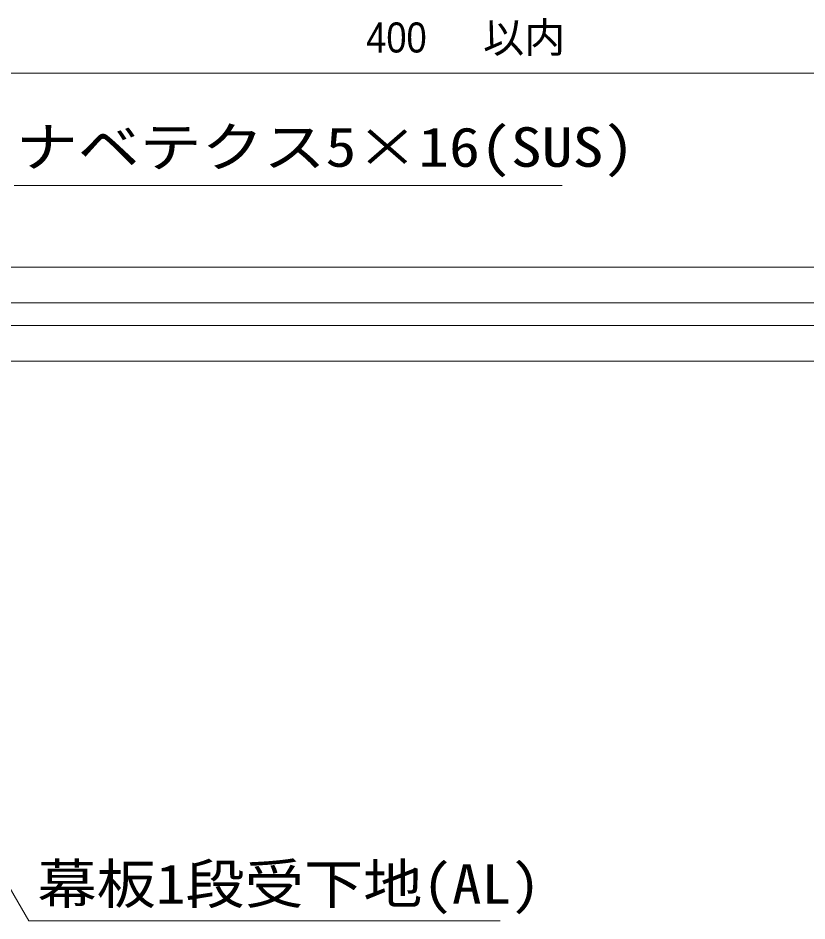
# Model space of a CAD drawing. Units: millimetres, scale not verified. Extents: x -450 to 450, y -136 to 136.
# Drawn here: x -372.87 to -330.98, y -17.19 to 30.76 of the extents above; entities that cross this region are included whole.
import ezdxf
from ezdxf.enums import TextEntityAlignment as Align

# ---------------------------------------------------------------- set-up
doc = ezdxf.new("R2010")
doc.units = ezdxf.units.MM
doc.header["$LTSCALE"] = 2
for name, color, linetype, lineweight in [('0-1_デッキ', 4, 'Continuous', 9), ('0-4_文字', 4, 'Continuous', 9), ('0-9_寸法', 7, 'Continuous', 9)]:
    doc.layers.add(name, color=color, linetype=linetype, lineweight=lineweight)
doc.styles.add('Osaka', font='')
doc.styles.add('ＭＳ ゴシック', font='')
doc.styles.get('Osaka').set_extended_font_data('Osaka')
doc.styles.get('ＭＳ ゴシック').set_extended_font_data('MS Gothic')

# ---------------------------------------------------------------- blocks, each defined once
blk = doc.blocks.new('グループ-84-1')
at = {"layer": '0-1_デッキ', "color": 1}
for p, q in [((3434.82, -4859.65), (4634.82, -4859.65)), ((3434.82, -4909.65), (4634.82, -4909.65))]:
    blk.add_line(p, q, dxfattribs=at)
at = {"layer": '0-1_デッキ'}
for p, q in [((3434.82, -4878.65), (4634.82, -4878.65)), ((3434.82, -4890.65), (4634.82, -4890.65))]:
    blk.add_line(p, q, dxfattribs=at)

msp = doc.modelspace()

# ---------------------------------------------------------------- linework, layer by layer
at = {"layer": '0-4_文字'}
for p, q in [((-343.972, 21.877), (-373.076, 21.877)), ((-372.307, -17.188), (-380.543, -2.923)), ((-372.307, -17.188), (-347.273, -17.188))]:
    msp.add_line(p, q, dxfattribs=at)
at = {"layer": '0-9_寸法'}
msp.add_line((-308.639, 27.835), (-387.638, 27.835), dxfattribs=at)

# ---------------------------------------------------------------- block references
at = {"layer": '0-1_デッキ', "xscale": 0.1, "yscale": 0.1}
msp.add_blockref('グループ-84-1', (-752.107, 503.5), dxfattribs=at)

# ---------------------------------------------------------------- texts
at = {"layer": '0-4_文字', "style": 'ＭＳ ゴシック'}
for s, width, p in [('ナベテクス5×16(SUS)', 1.15, (-372.993, 22.235)), ('幕板1段受下地(AL)', 1.1, (-371.846, -16.903))]:
    msp.add_text(s, height=2.097, dxfattribs=dict(at, width=width)).set_placement(p, align=Align.BOTTOM_LEFT)
at = {"layer": '0-9_寸法', "style": 'Osaka'}
msp.add_text('以内', height=1.598, dxfattribs=at).set_placement((-348.177, 28.452), align=Align.BOTTOM_LEFT)
at = {"layer": '0-9_寸法', "style": 'Osaka', "width": 0.9}
msp.add_text('400', height=1.598, dxfattribs=at).set_placement((-354.383, 28.452), align=Align.BOTTOM_LEFT)

doc.saveas('drawing.dxf')
